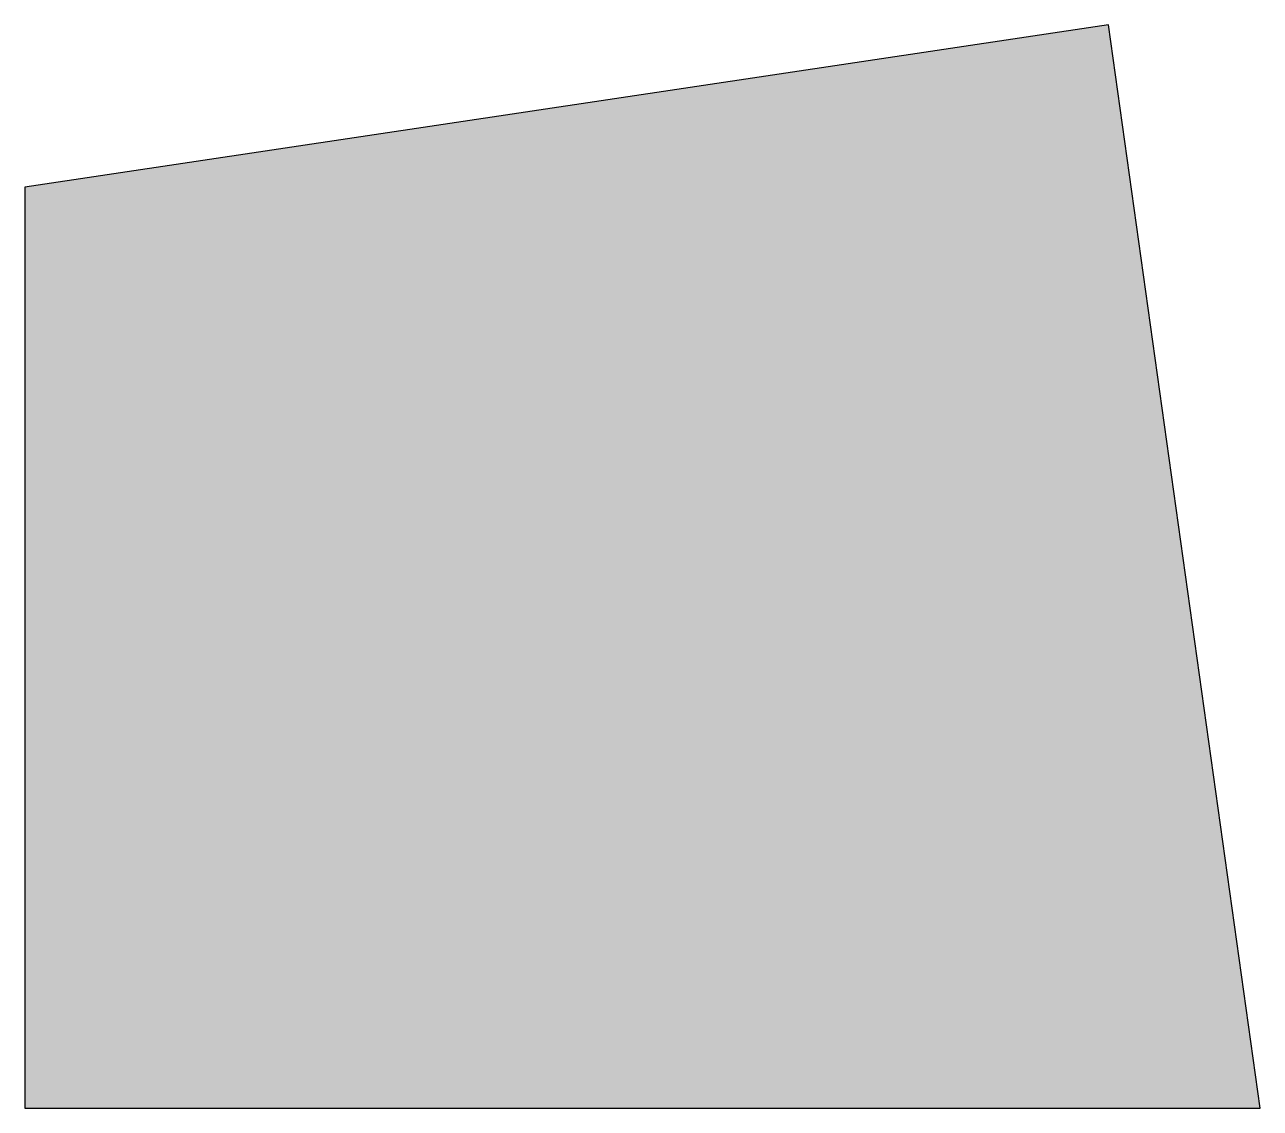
# Model space of a CAD drawing. Header units: metres. Extents: x 0 to 0.57, y -0.425 to 0.075.
import ezdxf

# ---------------------------------------------------------------- set-up
doc = ezdxf.new("R2010")
doc.units = ezdxf.units.M
doc.header["$LTSCALE"] = 0.2

msp = doc.modelspace()

# ---------------------------------------------------------------- hatches: boundary and pattern name
msp.add_hatch(color=8).paths.add_polyline_path([(0, 0), (0, -0.425), (0.57, -0.425), (0.5, 0.075)])

# ---------------------------------------------------------------- linework, layer by layer
at = {"flags": 128}
msp.add_lwpolyline([(0, 0), (0, -0.425), (0.57, -0.425), (0.5, 0.075), (0, 0)], dxfattribs=at)

doc.saveas('drawing.dxf')
